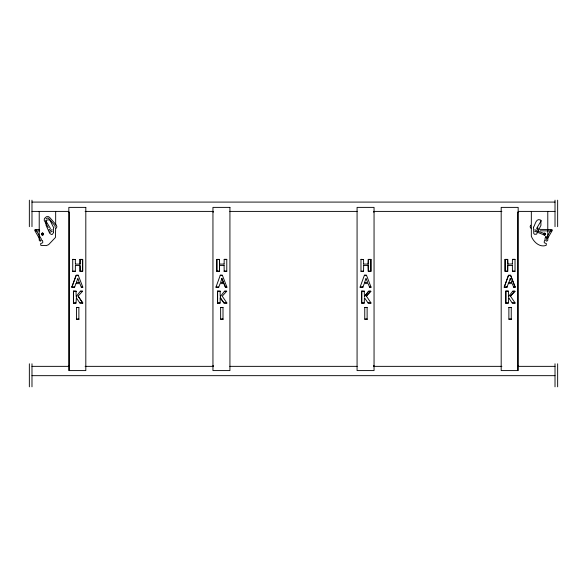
<?xml version="1.0" encoding="UTF-8"?>
<svg xmlns="http://www.w3.org/2000/svg" width="587" height="587" viewBox="0 0 587 587"><rect width="100%" height="100%" fill="white"/><g stroke="black" fill="none" stroke-linecap="round" stroke-linejoin="round"><path stroke-width="0.88" d="M374.051 365.716L374.051 370.588L357.072 370.588L357.072 207.38L374.051 207.38L374.051 365.716L373.625 365.716M517.741 370.588L517.741 212.054L518.167 212.054M518.167 365.716L518.167 370.588L501.188 370.588L501.188 207.38L518.167 207.38L518.167 365.716L517.741 365.716M76.332 297.8L79.876 303.039L82.782 303.039L78.115 296.119L82.591 291.218L80.441 291.137L76.325 296.376M220.477 296.391L224.557 291.137L226.714 291.218L222.231 296.134L226.898 303.039L223.992 303.039L220.14 297.895M366.369 296.017L371.021 303.039L368.115 303.039L364.424 297.719L364.263 303.039L361.673 303.039L361.673 291.137L364.307 291.255L361.673 291.137M71.834 287.16L76.163 275.252L78.24 275.252L76.185 275.369L71.834 287.16L74.622 287.16L71.937 287.043M222.356 275.252L220.286 275.252L222.356 275.252L226.927 287.16L225.415 287.16L223.948 283.58L220.088 283.624L218.746 287.16L215.95 287.16L220.286 275.252M366.479 275.252L364.41 275.252L366.479 275.252L371.05 287.16L369.458 287.043L371.05 287.16M515.063 287.043L513.574 287.043L515.166 287.16L510.595 275.252L508.525 275.252L504.189 287.16L507.036 287.043L504.189 287.16M76.515 319.167L78.878 319.167L76.515 319.167L76.515 307.427L78.878 307.427L78.878 319.167M78.878 307.427L76.515 307.427M220.631 319.167L223.001 319.167L220.631 319.167L220.631 307.427L223.001 307.427L223.001 319.167M223.001 307.427L220.631 307.427M364.754 319.167L367.124 319.167L364.754 319.167L364.754 307.427L367.124 307.427L367.124 319.167M367.124 307.427L364.754 307.427M508.878 319.167L511.24 319.167L508.878 319.167L508.878 307.427L511.24 307.427L511.24 319.167M511.24 307.427L508.878 307.427M544.897 239.459L545.492 236.913L546.776 237.214L546.159 239.856M79.993 264.099L80.074 259.373L82.664 259.373L82.664 271.275L80.074 271.275L79.986 265.566L75.488 265.529M224.109 264.099L224.19 259.373L226.78 259.373L226.78 271.275L224.146 271.157L226.78 271.275M512.348 264.099L512.429 259.373L515.026 259.373L515.026 271.275L512.385 271.157L515.026 271.275M512.429 263.945L507.85 264.113M530.604 225.21L530.098 226.853L530.927 228.299M219.655 264.135L219.443 259.373L216.845 259.373L216.845 271.275L219.443 271.275L219.531 265.566L224.146 265.573M363.654 265.566L363.566 271.275L360.976 271.275L360.976 259.373L363.61 259.491L360.976 259.373M512.392 265.573L507.726 265.573L507.682 271.275L505.091 271.275L505.091 259.373L507.682 259.373L507.733 263.974M76.024 303.039L73.426 303.039L76.024 303.039L76.361 297.785M220.14 303.039L217.55 303.039L220.14 303.039L220.184 297.873M364.263 303.039L361.673 303.039M508.379 303.039L505.789 303.039L508.379 303.039L508.724 297.785M74.622 287.16L75.914 283.66M77.719 278.664L76.376 282.457M221.835 278.664L220.551 282.552L223.412 282.589M360.073 287.16L362.92 287.043L360.073 287.16L364.41 275.252M362.869 287.16L364.241 283.58L368.122 283.624L369.539 287.16M364.615 282.362L365.958 278.664M504.299 287.043L508.525 275.252M506.985 287.16L508.269 283.66M75.327 271.275L72.729 271.275L75.327 271.275L75.371 265.691M80.023 263.974L80.074 259.373M219.443 271.275L219.487 265.691M224.19 259.373L226.78 259.373M363.566 271.275L360.976 271.275M368.269 263.974L368.313 259.373L370.911 259.373L370.911 271.275L368.313 271.275L368.269 265.691M507.682 271.275L507.733 265.691M512.429 259.373L515.026 259.373M218.746 287.16L215.95 287.16M41.061 240.655L40.209 241.206L39.219 240.222L39.219 211.401M550.811 230.229L547.172 236.473M55.039 227.389L55.185 225.878L48.772 218.467L47.995 217.96L46.043 218.599M56.073 228.299L56.902 226.853L56.396 225.21L49.675 217.439L48.361 216.588L46.424 216.691L44.414 218.54L44.208 220.404L48.251 227.521M547.495 238.652L552.345 230.317L551.978 229.554L539.813 229.378M366.369 296.039L370.837 291.218L368.687 291.137L364.564 296.376M510.485 296.039L514.953 291.218L512.803 291.137L508.68 296.376M541.265 220.705L536.709 228.255L536.87 229.084L538.33 230.06M82.591 291.218L80.397 291.255M226.714 291.218L224.513 291.255M366.398 295.987L370.837 291.218M508.687 297.8L512.231 303.039L515.137 303.039L510.477 296.119L514.953 291.218M82.664 271.275L82.664 259.373M216.845 271.275L216.845 259.373M370.911 271.275L370.911 259.373M505.091 271.275L505.091 259.373M221.827 278.715L223.574 282.362M510.169 278.561L508.907 282.56M52.104 229.627L49.499 231.102M52.382 231.139L49.99 232.371M48.67 230.06L50.13 229.084L50.291 228.255L45.735 220.705M543.467 233.509L544.494 232.922L545.514 233.516L545.506 234.697L544.487 235.284L543.467 234.69M79.26 282.56L78.034 278.664M223.376 282.56L221.989 278.554M364.637 282.435L367.697 282.457L366.039 278.612M363.61 265.573L368.144 265.529M545.184 240.274L544.538 240.487L544.156 242.16L544.457 242.849L546.409 243.627L546.152 245.395C539.607 247.729 533.429 241.837 531.33 236.223L531.33 211.401M508.716 296.391L508.379 291.137L505.789 291.137L505.789 303.039M80.037 264.077L75.488 264.113M224.153 264.077L219.611 264.113M368.1 264.135L368.313 259.373M544.993 234.815L544.142 234.903L543.797 234.125L544.435 233.553L545.169 233.978M35.88 230.889L39.696 230.845M39.615 229.488L35.022 229.554L34.655 230.317L40.386 240.156M31.984 202.089L555.016 202.089M31.984 211.401L68.62 211.401M85.108 211.401L213.352 211.401M229.84 211.401L357.16 211.401M373.648 211.401L501.892 211.401M518.38 211.401L555.016 211.401M68.833 212.054L69.259 212.054L69.259 370.588M212.949 212.054L213.375 212.054M373.625 212.054L374.051 212.054M72.729 259.373L75.371 259.491L72.729 259.373L72.729 271.275M80.023 259.491L82.569 259.491M216.948 259.491L219.487 259.491M368.269 259.491L370.808 259.491M505.187 259.491L507.733 259.491M368.144 264.113L363.602 264.077M80.023 271.157L82.569 271.157M216.948 271.157L219.487 271.157M368.269 271.157L370.808 271.157M505.187 271.157L507.733 271.157M508.547 275.369L510.58 275.369M79.296 282.589L76.391 282.34M511.659 282.589L508.753 282.34M75.972 283.624L79.883 283.624L81.292 287.16L82.811 287.16L78.24 275.252M508.327 283.624L512.238 283.624L513.654 287.16M225.335 287.043L226.927 287.16M73.426 291.137L76.061 291.255L73.426 291.137L73.426 303.039M217.55 291.137L220.184 291.255L217.55 291.137L217.55 303.039M505.789 291.137L508.379 291.137M79.839 302.929L82.686 302.929M368.078 302.929L371.021 303.039M512.202 302.929L515.137 303.039M68.833 365.716L69.259 365.716M212.949 365.716L213.375 365.716M31.984 366.354L68.62 366.354M85.108 366.354L213.352 366.354M229.84 366.354L357.16 366.354M373.648 366.354L501.892 366.354M518.38 366.354L555.016 366.354M31.984 375.665L555.016 375.665M540.135 230.838L551.729 230.904L550.98 230.508M512.759 291.255L514.865 291.328M370.749 291.328L368.636 291.255L364.417 296.442L364.263 291.137M546.754 237.214L545.492 236.913M510.22 278.605L511.813 282.362M507.894 264.135L507.682 259.373M41.816 240.274L42.462 240.487L42.844 242.16L42.543 242.849L40.591 243.627L40.848 245.395L46.285 245.615L48.611 244.654L55.42 237.486L55.67 228.248M368.1 265.522L368.313 271.275M543.063 233.054L536.43 230.764L534.896 229.627M543.158 234.558L534.618 231.139M538.03 228.226L537.479 227.859L538.074 228.416M223.999 283.624L225.415 287.16M82.811 287.16L81.292 287.16M226.898 303.039L223.955 302.929L220.485 297.785M76.171 296.442L76.024 291.137M78.137 296.171L82.782 303.039M41.582 239.474L35.88 229.686L36.02 230.508M545.939 240.655L546.791 241.206L547.781 240.222L547.781 211.401M510.595 275.252L515.166 287.16M224.102 265.566L224.19 271.275M363.647 264.099L363.566 259.373M219.523 264.099L219.443 259.373M557.65 200.174L557.65 226.677M557.65 363.793L557.65 386.826M555.016 200.174L555.016 226.677M555.016 363.793L555.016 386.826M512.385 265.691L512.429 271.275M505.884 291.255L505.884 302.929M361.761 291.255L361.761 302.929M220.14 291.137L220.184 296.288M217.638 291.255L217.638 302.929M80.074 265.698L80.074 271.275M75.327 259.373L75.371 263.974M73.522 291.255L73.522 302.929M55.67 211.401L55.67 224.696M31.984 200.174L31.984 226.677M31.984 363.793L31.984 386.826M29.35 200.174L29.35 226.677M29.35 363.793L29.35 386.826M533.561 227.228L533.781 233.56L534.552 234.286L536.591 234.169L540.957 225.247L540.832 220.118C535.997 217.674 535.329 224.432 533.561 227.228M53.498 232.54L52.448 234.286L51.414 234.507L49.726 233.355L46.043 225.247L46.168 220.118L49.161 219.824L49.976 220.25L53.439 227.228L53.498 232.54M43.203 234.125L42.858 234.903L42.007 234.815L41.831 233.978L42.565 233.553L43.203 234.125M42.506 232.922L41.486 233.516L41.494 234.697L42.513 235.284L43.533 234.69L43.533 233.509L42.506 232.922M85.812 207.38L68.833 207.38L68.833 370.588L85.812 370.588L85.812 207.38M229.928 207.38L212.949 207.38L212.949 370.588L229.928 370.588L229.928 207.38"/></g></svg>
